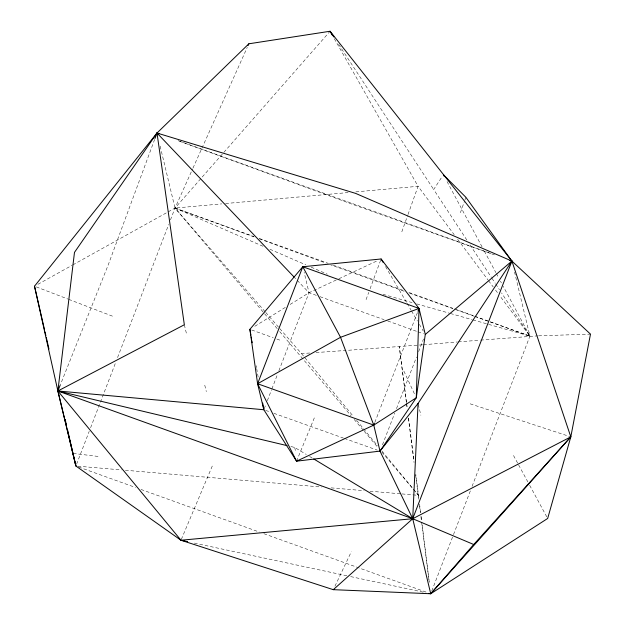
<?xml version="1.0" encoding="UTF-8"?>
<svg xmlns="http://www.w3.org/2000/svg" width="625" height="625" viewBox="0 0 625 625"><rect width="100%" height="100%" fill="white"/><g stroke="black" fill="none" stroke-linecap="round" stroke-linejoin="round"><path stroke-width="0.47" stroke-dasharray="3.12 2.34" d="M401.82 231.805L407.672 215.422M408 214.516L418.07 186.305L333.938 38.031M460.398 212.695L464.602 200.922M464.922 200.016L465.891 197.297M154.641 139.406L108.172 265.047L60.055 385.555M366.078 299.602L368.742 292.383M370.078 288.773L381.094 258.984M76.594 464.195L89.203 431.375M90.602 427.734L115.82 362.102M117.57 357.547L168.711 224.469M170.461 219.906L175.008 208.062L192.578 168.992M431.781 591.016L453.164 535.484M453.508 534.578L470.688 489.969M472.086 486.328L529.922 336.125L514.578 272.203M264.188 408.836L265.938 404.297M267.344 400.672L271.547 389.789M271.898 388.883L277.148 375.273M278.898 370.742L309.031 292.734L304.125 272.312M374.812 422.398L417.633 312.07M382.461 444.781L394.742 413.125M396.5 408.602L416.5 357.055M418.609 351.633L423.523 338.969M296.555 461.18L314.773 416.758M181.352 539.336L213.156 463.945M192.977 168.102L247.266 47.352M334.938 586.219L351.328 551.688M466.836 240.008L433.68 189.508L442.359 176.281M168.195 211.852L175.008 208.062L330.086 31.25M254.82 326.289L286.031 306.969M290.141 304.43L309.031 292.734L338.031 279.156M37.914 284.32L71.977 265.375M72.828 264.898L167.352 212.32M338.914 278.742L376.703 261.039M160.148 146.164L175.008 208.062L221.68 203.883M225.57 203.531L348.07 192.57M355.852 191.875L418.07 186.305L454.195 234.68M422.523 344.797L347.016 350.375M423.492 344.719L457.359 341.984M458.328 341.906L479.609 340.188M480.578 340.109L537.617 335.867M279.781 328.602L301.5 353.594L310.219 352.977M316.023 352.562L346.047 350.445M538.578 335.836L590.492 334.125M77.836 466.18L121.508 469.922M125.391 470.25L321.453 487.039M331.156 487.867L364.156 490.695M369.977 491.188L401.039 493.852M402.008 493.93L418.508 495.344L418.75 497.273M73.234 453.43L98.664 456.5M194.32 543.094L346.844 575.773M350.656 576.594L423.102 592.117M290.867 446.523L294.656 447.43L306.297 454.461M383.078 294.328L412.07 302.578M416.75 303.906L449.484 313.227M450.422 313.492L471.938 319.617M472.867 319.883L529.922 336.125L503.227 286.328M470.164 403.828L569.883 436.562M490.82 253.586L358.781 206.594L178.094 140.727M491.742 253.914L494.492 254.891M265.664 410.391L270.242 412.023M273.898 413.328L343.414 438.078M344.328 438.406L377.258 450.133M404.094 291.227L330.68 264.859M409.602 293.195L452.773 308.594M456.445 309.906L473.898 316.133M474.812 316.461L529.922 336.125L501.586 292.953M316.352 295.367L309.031 292.734L294.906 277.898M320.016 296.68L384.086 319.664M387.75 320.984L417.039 331.492M417.953 331.82L423.445 333.789M78.641 467.008L135.492 487.469M140.992 489.453L259.273 532.031M263.852 533.68L426.141 592.102M178.094 140.641L490.82 253.484M277.203 328.633L175.008 208.062L253.883 236.516M259.383 238.5L328.164 263.32M332.75 264.977L403.367 290.453M408.867 292.445L453.805 308.656M454.727 308.984L473.984 315.938M474.898 316.266L529.922 336.125L500.211 296.328M251.688 329.984L273.211 337.742M276.797 339.031L280.383 340.328M265.086 311.695L175.008 208.062L254.68 237.125M259.258 238.797L326.102 263.188M36.312 286.906L67.859 299.031M68.766 299.375L113.844 316.695M175.008 208.062L263.688 246.555M269.961 249.273L305.789 264.828M311.164 267.164L327.289 274.164M309.625 456.469L312.117 457.977M265.727 312.43L279.141 327.867M279.727 331.609L351.008 415.711M354.164 419.43L363.625 430.594M364.258 431.336L378.141 447.711M381.922 452.18L418.508 495.344L415.766 474.109M301.5 353.594L353.508 416.594M356.602 420.344L377.648 445.844M381.984 451.094L418.508 495.344M457.688 239.367L487.984 279.938M488.562 280.719L493.227 286.961M495.555 290.086L497.883 293.203M470.039 244.898L491.43 277.477M491.961 278.289L495.172 283.18M495.703 283.992L499.445 289.695M338.633 44.305L433.68 189.508M385.516 266.531L406.625 302.586M407.117 303.422L411.039 310.133M411.531 310.969L417.422 321.031M419.383 324.383L423.312 331.094M513.523 455.531L518.141 464.039M518.602 464.891L527.828 481.898M529.672 485.297L547.664 518.469M447.07 181.594L482.055 246.836M484.352 251.133L495.859 272.594M496.32 273.453L498.625 277.742M500.461 281.18L501.383 282.898M403.859 371.078L414.68 394.336M418.273 404.367L420.883 415.25M294.656 447.43L295.906 452.633M204.766 385.18L206.312 391.609M184.336 324.758L186.578 334.117M256.203 365.711L256.531 367.625M256.703 368.586L258.359 378.156M406.539 402.664L399.305 346.672L406.422 402.648M406.664 403.633L407.164 407.492M408.531 418.117L414.023 460.594M406.547 403.617L407.039 407.477M408.391 418.094L414.031 462.492M415.633 475.039L418.695 499.164M419.555 505.922L420.414 512.68M420.906 516.539L421.523 521.367M421.641 522.328L429.258 582.172L421.867 522.359M419.586 504.031L420.664 512.711M421.148 516.57L421.742 521.391"/><path stroke-width="0.94" d="M444.305 176.445L443.383 174.727L465.891 197.297L511.914 261.094L418.055 403.461L412.719 518.727L430.727 593.75L333.297 589.672L180.969 540.234L75.891 466.016L57.883 390.984L34.508 286.211L157 133.031L248.859 43.797L330.086 31.25L511.914 261.094L590.492 334.125L570.805 436.867L547.664 518.469L430.727 593.75L428.82 593.344M425.281 334.445L416.281 397.781L380 451.109L296.555 461.18L263.836 409.742L257.594 383.742L249.891 329.336L302.789 266.742L381.094 258.984L419.039 308.445L425.281 334.445L511.914 261.094L570.805 436.867L430.727 593.75L473.719 544.508L570.805 436.867L412.719 518.727L333.297 589.672M154.977 138.492L157 133.031L355.609 193.383L511.914 261.094L412.719 518.727L180.969 540.234L57.883 390.984L74.484 252.375L157 133.031L158.836 133.695L157 133.031L184.336 324.758L57.883 390.984L75.891 466.016L67.57 429.867M302.789 266.742L257.594 383.742L296.555 461.18L373.758 425.109L416.281 397.781L419.039 308.445L302.789 266.742L340.531 337.305L373.758 425.109L380 451.109L412.719 518.727L473.719 544.508M374.461 423.305L373.758 425.109L257.594 383.742L340.531 337.305L419.039 308.445L417.984 311.164M60.055 385.555L57.883 390.984L412.719 518.727L313.781 458.977M248.062 45.57L248.859 43.797M380 451.109L418.055 403.461M180.969 540.234L187.648 541.664M287.078 445.625L57.883 390.984L263.836 409.742L262.672 403.039M157 133.031L294.234 277.188M333.828 36.961L330.086 31.25L332.492 35.484M381.094 258.984L383.062 262.336M34.508 286.211L44.578 329.977M45.016 331.875L45.891 335.68M46.328 337.586L48.961 349M65.164 419.398L66.477 425.109M249.891 329.336L250.891 335.078M251.219 336.992L251.555 338.914M251.883 340.828L252.219 342.742M511.914 261.094L510.078 260.445L511.914 261.094"/></g></svg>
